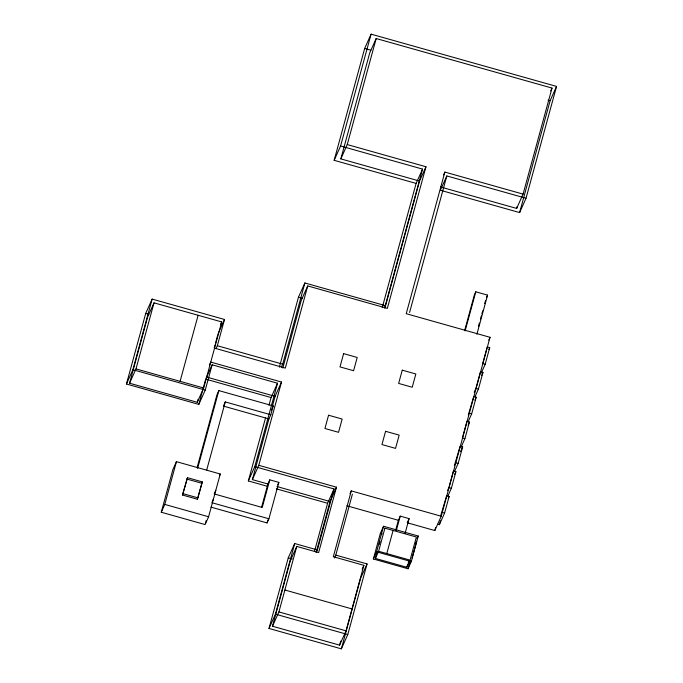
<?xml version="1.0" encoding="UTF-8"?>
<svg xmlns="http://www.w3.org/2000/svg" width="683" height="683" viewBox="0 0 683 683"><rect width="100%" height="100%" fill="white"/><g stroke="black" fill="none" stroke-linecap="round" stroke-linejoin="round"><path stroke-width="1.02" d="M267.301 486.279L248.339 480.943L254.776 466.626L277.52 383.231L212.131 364.807L205.242 390.087L198.804 404.396L126.449 384.008L145.71 313.403L152.147 299.086L224.502 319.473L217.339 345.735L216.05 348.603M126.449 384.008L132.886 369.699L152.147 299.086M129.565 383.223L147.579 317.16L154.017 302.842L221.71 321.924L203.688 387.987L197.259 402.296L129.565 383.223L135.994 368.905L154.017 302.842M180.09 381.336L198.113 315.273M161.273 512.224L172.936 469.46L176.445 461.657L220.259 474.002L208.597 516.758L205.088 524.57L161.273 512.224L164.782 504.413L176.445 461.657M197.259 402.296L198.07 399.307M198.804 404.396L205.703 379.125L271.091 397.549L277.52 383.231M214.214 347.929L215.034 344.898M215.589 342.883L217.792 334.798M182.506 495.03L187.475 477.707L202.296 481.882L197.933 497.864L197.327 499.205L182.506 495.03L187.475 477.707M197.139 467.462L216.972 394.757L218.842 390.599L273.2 405.924L270.792 414.76L268.923 418.918L252.369 479.62L267.915 483.999L269.785 479.842L278.843 482.394L268.923 518.781L267.053 522.93L210.945 507.119M197.609 468.427L218.842 390.599M197.327 499.205L202.296 481.882M206.744 469.878L225.279 401.937L270.792 414.76M205.361 523.579L206.164 520.625M334.149 160.317L340.586 146L422.546 169.102L416.118 183.411L334.149 160.317L364.662 48.459L371.091 34.15L556.551 86.408L526.038 198.258L519.609 212.575L440.381 190.25L446.819 175.941L526.038 198.258M248.339 480.943L265.525 417.962M268.982 405.258L271.091 397.549M279.373 367.164L298.437 297.276L304.874 282.967L385.306 305.625L422.546 169.102M340.586 146L371.091 34.15M281.439 367.027L282.719 364.159L304.874 282.967M272.406 406.154L275.078 396.345L281.516 382.036L210.757 362.092L209.468 364.961M282.805 368.026L301.297 300.247L307.726 285.938L387.346 308.375L425.97 166.754L347.263 144.574L340.834 158.883L419.541 181.063L425.97 166.754M340.834 158.883L369.751 52.839L376.188 38.53L552.009 88.073L523.084 194.117L516.655 208.426L440.458 186.963M252.369 479.62L258.797 465.302L281.516 382.036M307.726 285.938L285.315 368.094L214.556 348.151M347.263 144.574L376.188 38.53M261.487 507.571L267.915 483.999M269.785 479.842L262.246 507.469L214.18 493.929L215.819 490.274M267.053 522.93L267.881 519.925M334.499 557.977L335.78 555.117L367.053 563.927L347.792 634.541L341.355 648.85L269 628.462L288.26 557.849L294.697 543.54L317.407 549.935L334.038 488.96L254.776 466.626M269 628.462L275.437 614.154L294.697 543.54M523.084 194.117L444.864 172.073L406.231 313.693L490.035 337.308L441.235 516.237L351.284 490.889L333.321 556.722L363.885 565.336L346.025 630.836L339.596 645.145L272.483 626.234L290.343 560.743L296.772 546.426L318.637 552.59L336.471 487.192L258.797 465.302M272.483 626.234L278.912 611.925L296.772 546.426M314.573 551.036L327.601 503.277L334.038 488.96M382.232 307.623L416.118 183.411M316.109 552.598L330.043 501.501L336.471 487.192M384.828 308.315L419.541 181.063M335.78 555.117L352.411 494.142M409.578 312.464L446.819 175.941M339.596 645.145L340.706 641.055M341.355 648.85L360.615 578.236L367.053 563.927M373.362 558.993L380.337 533.414L383.556 526.251L418.244 536.027L411.268 561.605L408.05 568.768L373.362 558.993L376.581 551.83L383.556 526.251M409.663 561.016L406.846 567.283L375.394 558.421L377.315 551.386M379.236 544.351L380.055 541.337M386.791 553.563L393.092 530.443M395.653 530.23L398.368 520.284L400.238 516.126L409.1 518.628L405.036 533.551M396.439 530.059L400.238 516.126M464.773 330.077L474.318 295.09L475.786 291.812L487.568 295.133L476.905 334.235M465.123 330.913L475.786 291.812M406.846 567.283L407.674 564.269M408.05 568.768L410.005 561.605M408.989 561.153L408.195 562.92L409.689 563.338L410.227 561.358M412.062 558.045L416.647 541.252L415.46 543.89M478.518 326.192L479.355 323.11M480.482 318.995L481.319 315.905M481.882 313.847L482.727 310.756M484.691 303.559L485.528 300.469M516.655 208.426L517.21 206.368M519.609 212.575L550.114 100.717L556.551 86.408M409.1 518.628L407.239 522.777L434.806 530.546L435.643 527.464M440.808 515.264L446.648 495.756L449.132 496.456L444.599 513.061L439.382 524.681L437.726 524.211M449.149 486.586L453.41 470.954L455.894 471.654L451.369 488.26L447.886 496.012M454.34 465.669L460.18 446.153L462.664 446.853L458.131 463.458L454.647 471.21M468.307 415.093L473.439 397.532M474.198 392.23L475.94 388.362L480.473 371.748L482.958 372.448L478.424 389.062L474.941 396.806M439.382 524.681L440.45 520.77M464.892 438.665L469.426 422.051L466.941 421.351L462.408 437.965L464.892 438.665L460.982 447.374M468.179 421.607L471.663 413.864L476.188 397.25L473.703 396.55M485.186 364.261L489.72 347.647L487.235 346.947L482.702 363.561L485.186 364.261L481.276 372.978M220.421 324.784L221.71 321.924M218.065 333.791L224.502 319.473M206.129 378.169L212.131 364.807M223.785 405.258L225.279 401.937M219.482 475.735L220.259 474.002M212.208 501.766L213.438 499.025M271.339 410.073L273.2 405.924M277.725 484.887L278.843 482.394M443.574 174.933L444.864 172.073M384.452 307.538L385.306 305.625M316.545 551.847L317.407 549.935M349.995 493.749L351.284 490.889M550.72 90.933L552.009 88.073M362.178 569.152L363.885 565.336M486.458 297.592L487.568 295.133M375.394 558.421L378.211 552.154M488.755 340.168L490.035 337.308M488.849 349.585L489.72 347.647M481.652 375.351L482.958 372.448M474.89 400.153L476.188 397.25M417.04 538.716L418.244 536.027M468.12 424.954L469.426 422.051M409.689 563.338L410.876 560.692M460.487 451.694L462.664 446.853M454.596 474.557L455.894 471.654M447.578 490.471L448.885 487.56L451.369 488.26M448.261 498.385L449.132 496.456M434.806 530.546L441.235 516.237M364.662 48.459L370.809 50.192M548.065 100.145L550.114 100.717M298.437 297.276L302.509 298.42M475.94 388.362L478.424 389.062M145.71 313.403L148.766 314.265M469.178 413.164L471.663 413.864M217.339 345.735L282.719 364.159M206.368 376.982L275.078 396.345M135.994 368.905L203.688 387.987M132.886 369.699L205.242 390.087M455.646 462.758L458.131 463.458M223.409 406.095L268.923 418.918M442.114 512.361L444.599 513.061M346.87 505.77L398.368 520.284M276.982 486.552L330.043 501.501M276.359 488.832L327.601 503.277M380.337 533.414L382.249 533.952M186.869 479.056L201.69 483.231M183.112 493.681L197.933 497.864M211.798 502.679L268.923 518.781M376.581 551.83L411.268 561.605M164.782 504.413L208.597 516.758M288.26 557.849L292.213 558.967M284.888 590.01L352.001 608.92M278.912 611.925L346.025 630.836M275.437 614.154L347.792 634.541M343.617 353.632L339.997 366.899L353.589 370.724L357.209 357.465L343.617 353.632M328.557 415.221L324.946 428.489L338.537 432.322L342.149 419.055L328.557 415.221M385.579 431.289L381.959 444.556L395.551 448.381L399.171 435.122L385.579 431.289M402.253 370.152L398.633 383.419L412.225 387.244L415.845 373.985L402.253 370.152M384.922 528.147L378.613 551.258L410.065 560.12L416.374 537.009L384.922 528.147"/></g></svg>
